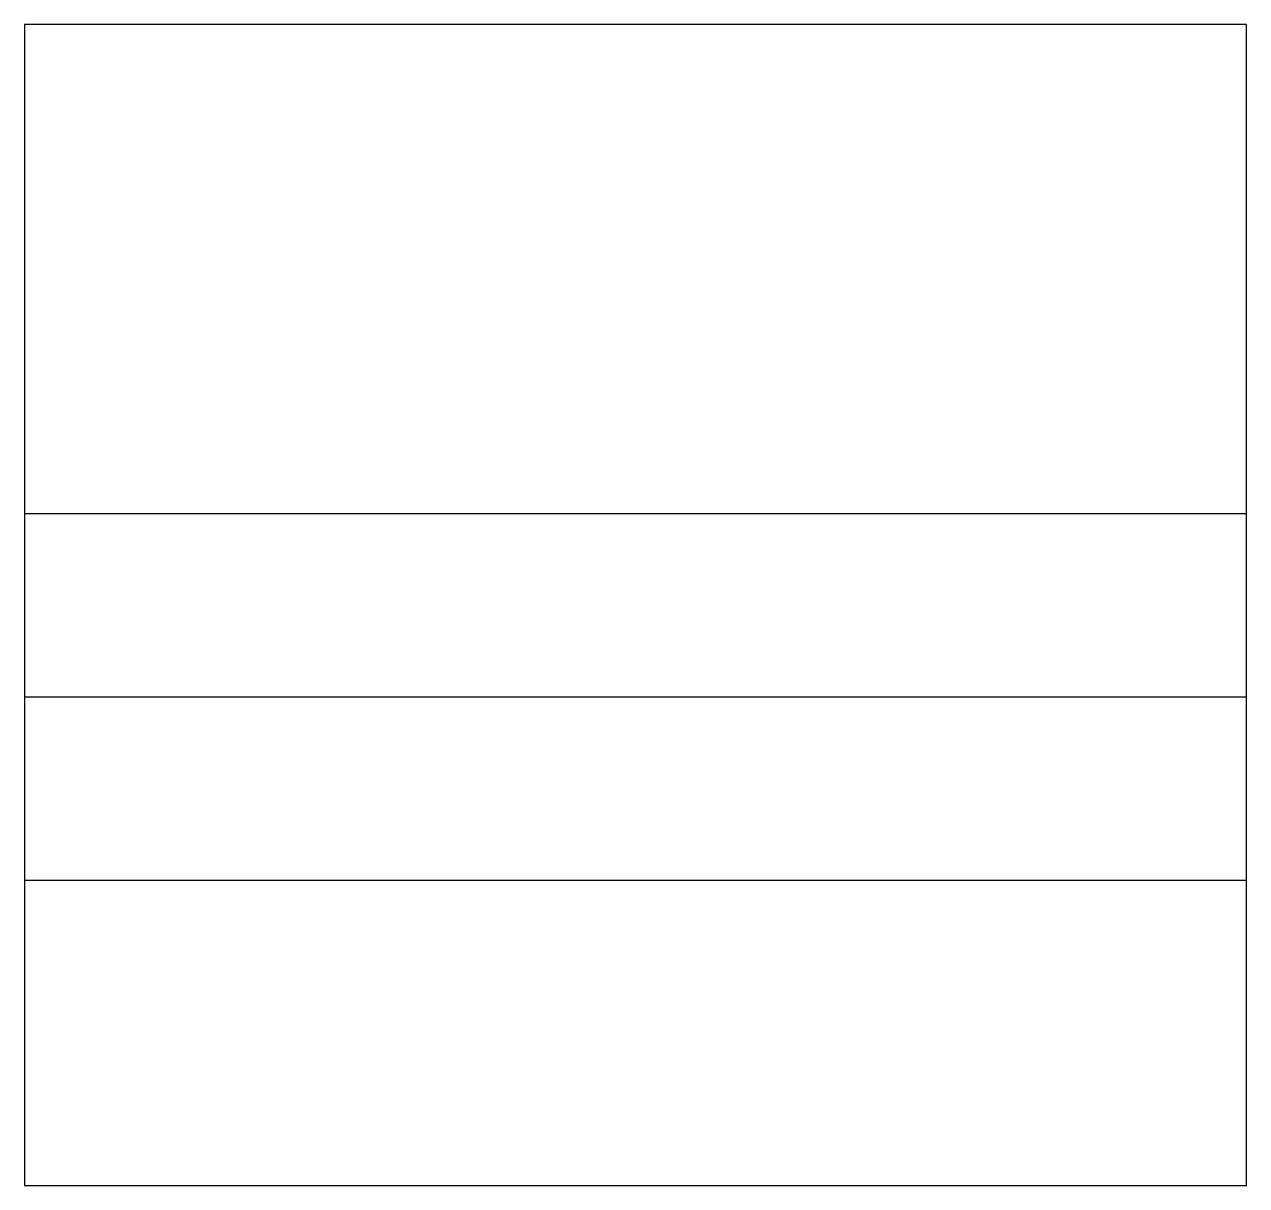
# Model space of a CAD drawing. Header units: millimetres. Extents: x 0 to 100, y 0 to 95.
import ezdxf

# ---------------------------------------------------------------- set-up
doc = ezdxf.new("R2010")
doc.units = ezdxf.units.MM
doc.layers.add('BEND', color=1, linetype='Continuous')

msp = doc.modelspace()

# ---------------------------------------------------------------- linework, layer by layer
msp.add_lwpolyline([(0, 0), (100, 0), (100, 95), (0, 95)], close=True)
at = {"layer": 'BEND'}
for p, q in [((0, 55), (100, 55)), ((0, 40), (100, 40)), ((0, 25), (100, 25))]:
    msp.add_line(p, q, dxfattribs=at)

doc.saveas('drawing.dxf')
